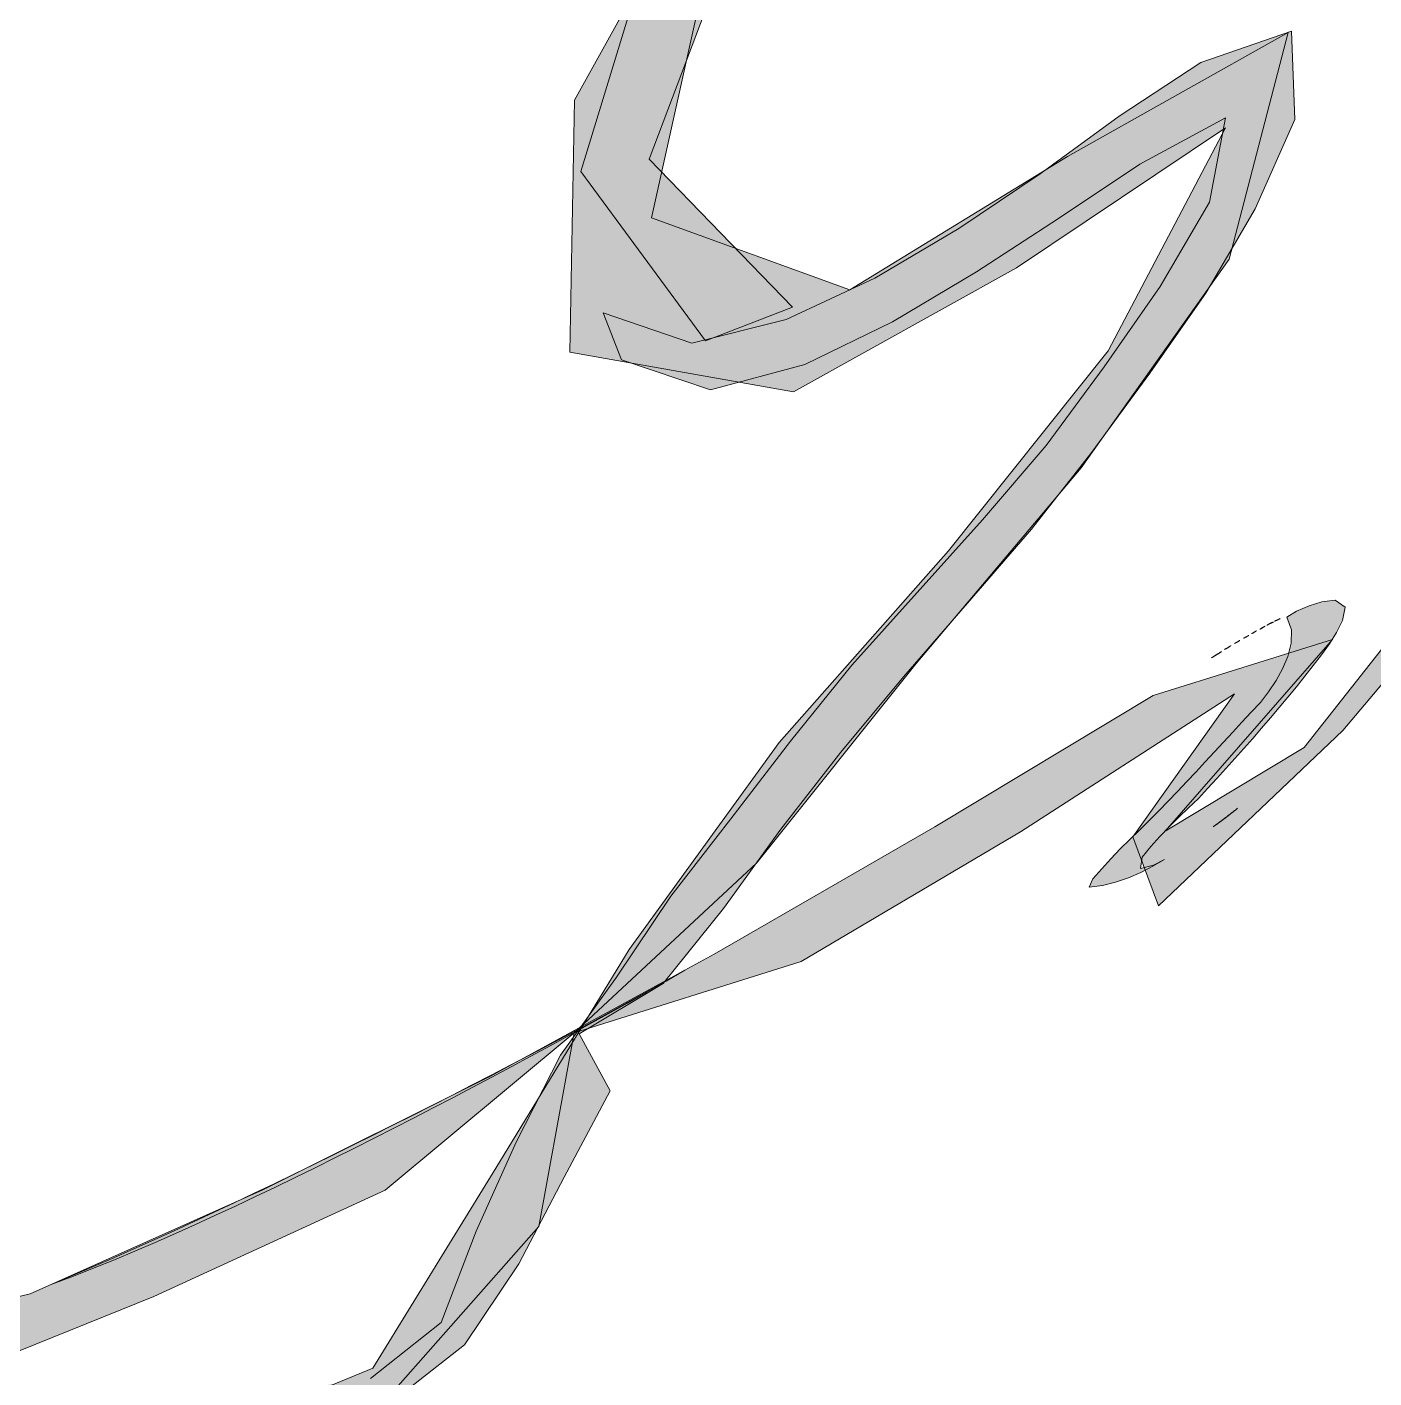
# Model space of a CAD drawing. Extents: x 0 to 1501, y 0 to 1722.
# Drawn here: x 122.09 to 127.33, y 1671.76 to 1677.02 of the extents above; entities that cross this region are included whole.
import ezdxf

# ---------------------------------------------------------------- set-up
doc = ezdxf.new("R2010")
doc.units = 0
doc.layers.get('0').update_dxf_attribs({"lineweight": 0})

msp = doc.modelspace()

# ---------------------------------------------------------------- hatches: boundary and pattern name
at = {"true_color": 0xeff0f0}
h = msp.add_hatch(color=256, dxfattribs=at)
h.dxf.hatch_style = 1
h.paths.add_polyline_path([(124.4815, 1692.515), (124.6947, 1693.4389), (124.5374, 1694.4161), (124.2194, 1695.3553), (123.817, 1696.2617), (123.3114, 1697.1139), (122.4629, 1697.5524), (121.7759, 1696.9668), (121.1712, 1696.2256), (120.2223, 1696.0548), (119.5872, 1696.7982), (119.2729, 1697.7332), (119.4742, 1698.6699), (120.4508, 1698.788), (121.3078, 1699.1768), (121.2704, 1700.1537), (120.9252, 1701.079), (120.3366, 1701.8767), (119.7307, 1702.4022), (119.17, 1703.1651), (118.5281, 1703.9215), (117.9029, 1704.6917), (117.4027, 1705.5388), (118.009, 1706.1727), (118.9824, 1706.0777), (119.5687, 1706.7772), (119.3322, 1707.7185), (118.7322, 1708.501), (117.7966, 1708.767), (116.9173, 1708.3459), (115.9948, 1708.4559), (115.4453, 1709.2747), (114.8573, 1709.7391), (115.3133, 1708.8594), (115.9774, 1708.1354), (116.9333, 1708.0209), (117.7862, 1708.5066), (118.6647, 1708.1541), (119.1964, 1707.3186), (119.1308, 1706.3877), (118.2244, 1706.2331), (117.3158, 1706.0606), (117.2323, 1705.1434), (117.8341, 1704.3547), (118.447, 1703.5746), (119.0829, 1702.8132), (119.7656, 1702.0938), (120.4053, 1701.3375), (120.8612, 1700.4593), (121.0713, 1699.4962), (120.3457, 1699.0243), (119.3695, 1698.8762), (118.9459, 1698.0363), (119.1165, 1697.0655), (119.5999, 1696.2048), (120.4444, 1695.7489), (121.3811, 1696.0374), (121.9367, 1696.8336), (122.6943, 1697.2387), (123.3418, 1696.5109), (123.8025, 1695.6332), (124.1456, 1694.703), (124.3551, 1693.7344), (124.4354, 1692.7461), (124.697, 1691.7905), (125.0485, 1690.8629), (125.4588, 1689.9598), (126.0022, 1689.1608), (126.9634, 1689.2151), (127.489, 1690.047), (128.2497, 1690.5769), (129.0469, 1690.0949), (129.2702, 1689.1308), (129.1665, 1688.1508), (128.6447, 1687.3372), (127.6586, 1687.289), (126.877, 1686.7438), (126.7329, 1685.7711), (126.8223, 1684.7837), (127.1409, 1683.8472), (127.7513, 1683.0823), (128.2477, 1682.2415), (128.2651, 1681.2535), (128.0912, 1680.2776), (127.7525, 1679.3473), (127.132, 1678.5829), (126.2963, 1678.1163), (125.318, 1677.9588), (124.5302, 1677.3935), (124.245, 1676.4595), (124.7307, 1675.8001), (125.0696, 1675.9306), (124.5104, 1676.5073), (124.8556, 1677.421), (125.7608, 1677.7706), (126.7343, 1677.9394), (127.488, 1678.5762), (128.0183, 1679.4105), (128.3582, 1680.3412), (128.5442, 1681.3146), (128.5214, 1682.3023), (128.0869, 1683.1816), (127.4202, 1683.8954), (127.0851, 1684.8272), (126.952, 1685.8081), (127.164, 1686.7567), (128.0761, 1687.0124), (128.9887, 1687.2611), (129.4355, 1688.1334), (129.525, 1689.1185), (129.3566, 1690.0924), (128.7031, 1690.7842), (127.7748, 1690.6218), (127.2543, 1689.7872), (126.466, 1689.3562), (125.7843, 1689.9637), (125.3848, 1690.8718), (125.0119, 1691.7908), (124.4815, 1692.515)])
at = {"true_color": 0x8a8a8a}
h = msp.add_hatch(color=256, dxfattribs=at)
h.dxf.hatch_style = 1
h.paths.add_polyline_path([(124.2185, 1673.1045), (124.0808, 1672.3512), (123.4338, 1671.619), (122.5191, 1671.2473), (121.8638, 1670.5185), (122.7324, 1670.9165), (122.1918, 1670.2293), (121.4001, 1669.6255), (121.6552, 1669.8872), (122.3957, 1670.5534), (121.7975, 1670.2781), (121.7831, 1670.7595), (122.5246, 1671.424), (123.435, 1671.799), (123.9138, 1672.5785), (124.4325, 1673.4291), (125.0173, 1674.2359), (125.6763, 1674.9825), (126.2982, 1675.7607), (126.7564, 1676.6295), (125.9422, 1676.0846), (125.0735, 1675.6008), (124.2013, 1675.7564), (124.2201, 1676.7377), (124.6985, 1677.6003), (125.5353, 1678.1185), (126.5196, 1678.2658), (127.3502, 1678.7877), (127.8664, 1679.6308), (128.1323, 1680.5902), (128.2375, 1681.579), (128.1261, 1682.562), (127.3702, 1683.1348), (126.9205, 1684.0177), (126.7063, 1684.9896), (126.6631, 1685.9841), (126.8887, 1686.9444), (127.6767, 1687.5029), (128.6686, 1687.552), (129.1558, 1688.3566), (129.1778, 1689.3474), (128.7622, 1690.2134), (127.8557, 1690.0761), (127.382, 1689.2008), (126.5169, 1688.7952), (125.6602, 1689.2124), (125.2303, 1690.1111), (124.8394, 1691.0278), (124.5014, 1691.9651), (124.3038, 1692.8998), (124.2054, 1693.8908), (123.9687, 1694.8584), (123.5748, 1695.772), (123.0996, 1696.6479), (122.2944, 1696.9483), (121.8647, 1696.0591), (121.0143, 1695.5624), (120.0433, 1695.5983), (119.3268, 1696.2742), (118.8998, 1697.1719), (118.7554, 1698.1523), (119.1121, 1699.0522), (120.061, 1699.2951), (120.9113, 1699.5592), (120.6703, 1700.5209), (120.1936, 1701.3935), (119.6501, 1702.1934), (118.902, 1702.8263), (118.265, 1703.5927), (117.647, 1704.3746), (117.0438, 1705.1672), (117.0408, 1706.1176), (117.8379, 1706.6073), (118.8155, 1706.4899), (119.075, 1707.3385), (118.5446, 1708.1801), (117.6821, 1708.2259), (116.7746, 1707.8517), (115.8397, 1708.1261), (115.1572, 1708.8408), (114.7665, 1709.7114), (115.4302, 1709.3091), (115.9732, 1708.4791), (116.894, 1708.3361), (117.7757, 1708.7668), (118.7198, 1708.5131), (119.3285, 1707.7322), (119.5732, 1706.788), (118.9911, 1706.0799), (118.0132, 1706.1729), (117.4049, 1705.5367), (117.9098, 1704.6866), (118.5383, 1703.9132), (119.1835, 1703.1536), (119.7287, 1702.3824), (120.3548, 1701.8567), (120.9432, 1701.0532), (121.2795, 1700.1197), (121.2928, 1699.1415), (120.4088, 1698.7861), (119.4424, 1698.6359), (119.2827, 1697.6806), (119.6178, 1696.7478), (120.2842, 1696.0358), (121.233, 1696.2581), (121.7919, 1697.0385), (122.5416, 1697.5516), (123.3612, 1697.0495), (123.858, 1696.1866), (124.2547, 1695.2727), (124.5641, 1694.326), (124.7055, 1693.3415), (124.5786, 1692.4748), (125.0513, 1691.6845), (125.4341, 1690.7644), (125.8379, 1689.8533), (126.5947, 1689.347), (127.3168, 1689.903), (127.8856, 1690.7032), (128.8377, 1690.7305), (129.404, 1689.9517), (129.5322, 1688.9668), (129.4008, 1687.9823), (128.876, 1687.1531), (127.9189, 1687.0105), (127.0783, 1686.6141), (126.9627, 1685.634), (127.1349, 1684.6544), (127.5124, 1683.7349), (128.2056, 1683.0333), (128.556, 1682.1122), (128.5255, 1681.1188), (128.3083, 1680.1472), (127.9339, 1679.225), (127.3517, 1678.4211), (126.5385, 1677.869), (125.5516, 1677.7366), (124.7324, 1677.2386), (124.5193, 1676.2794), (125.292, 1675.9987), (126.1399, 1676.5173), (126.9997, 1677.0003), (126.7698, 1676.1175), (126.1932, 1675.3049), (125.5506, 1674.5436), (124.9287, 1673.7651), (124.2187, 1673.1045)])
at = {"true_color": 0xffffff}
h = msp.add_hatch(color=256, dxfattribs=at)
h.dxf.hatch_style = 1
h.paths.add_polyline_path([(124.2385, 1673.1015), (124.5653, 1673.2972), (124.7998, 1673.5897), (125.0231, 1673.8983), (125.2575, 1674.1985), (125.5009, 1674.4915), (125.7514, 1674.7785), (126.0004, 1675.0666), (126.2353, 1675.3665), (126.4607, 1675.6735), (126.6788, 1675.9858), (126.8708, 1676.3143), (127.0255, 1676.6621), (127.0135, 1677.0056), (126.6593, 1676.8843), (126.341, 1676.6753), (126.0333, 1676.4508), (125.7176, 1676.2378), (125.3898, 1676.044), (125.0449, 1675.8828), (124.6766, 1675.7909), (124.3311, 1675.909), (124.4029, 1675.7255), (124.7501, 1675.609), (125.1166, 1675.7075), (125.459, 1675.8739), (125.7863, 1676.0687), (126.1052, 1676.2769), (126.4222, 1676.4882), (126.7563, 1676.6678), (126.6936, 1676.3397), (126.5013, 1676.0112), (126.2834, 1675.6988), (126.0573, 1675.3923), (125.8092, 1675.1034), (125.5552, 1674.8196), (125.3008, 1674.5365), (125.0615, 1674.2402), (124.8289, 1673.9385), (124.5958, 1673.6376), (124.3833, 1673.3215), (124.1654, 1673.0185), (123.9922, 1672.6793), (123.8369, 1672.332), (123.7009, 1671.9764), (123.4252, 1671.7591), (123.05, 1671.7029), (122.7074, 1671.5406), (122.3933, 1671.3258), (122.1052, 1671.0767), (121.8299, 1670.8135), (121.5818, 1670.5255), (121.9035, 1670.4785), (122.0695, 1670.5251), (121.9216, 1670.6615), (122.1751, 1670.9453), (122.4564, 1671.2017), (122.7757, 1671.4081), (123.1394, 1671.5161), (123.4919, 1671.6553), (123.7916, 1671.8898), (124.0032, 1672.2047), (124.1792, 1672.5425), (124.3584, 1672.8786), (124.2385, 1673.1015)])
h = msp.add_hatch(color=256, dxfattribs=at)
h.dxf.hatch_style = 1
h.paths.add_polyline_path([(124.2185, 1673.1045), (125.1031, 1673.3831), (125.9574, 1673.8873), (126.7907, 1674.4255), (126.3947, 1673.8682), (126.4948, 1673.599), (127.2128, 1674.2826), (127.8518, 1675.0394), (128.4795, 1675.7998), (129.1412, 1676.5348), (128.9962, 1676.4586), (128.3231, 1675.7296), (127.6691, 1674.9842), (127.0627, 1674.2159), (126.5213, 1673.89), (127.1729, 1674.6363), (126.4734, 1674.4188), (125.6234, 1673.9074), (124.7639, 1673.4116), (123.8934, 1672.9357), (123.0055, 1672.493), (122.0998, 1672.0882), (121.195, 1671.8706), (121.4652, 1672.6326), (120.489, 1672.51), (119.5589, 1672.1669), (118.6812, 1671.7059), (118.3606, 1670.9867), (117.997, 1670.5677), (117.0387, 1670.3117), (116.0678, 1670.1071), (115.0972, 1669.9013), (114.1282, 1669.6881), (113.18, 1669.3967), (112.2477, 1669.0574), (111.2909, 1668.7957), (110.3207, 1668.588), (109.3425, 1668.4237), (108.3717, 1668.2257), (108.8471, 1667.7892), (108.9744, 1667.5866), (107.9982, 1667.4119), (107.0133, 1667.3916), (106.3973, 1667.9117), (105.4056, 1667.927), (104.4134, 1667.934), (103.4216, 1667.9591), (102.4307, 1668.0094), (101.4421, 1668.0945), (100.4561, 1668.2043), (99.4982, 1668.4067), (98.6387, 1668.8998), (97.7182, 1669.2697), (97.1572, 1669.3012), (97.4577, 1669.2346), (98.3988, 1668.9224), (99.2624, 1668.4382), (100.1973, 1668.1171), (101.1808, 1667.9866), (102.1666, 1667.8746), (103.0666, 1667.8082), (104.0573, 1667.7546), (105.0493, 1667.735), (106.0413, 1667.7517), (106.6787, 1667.3209), (107.6623, 1667.2298), (108.649, 1667.3274), (109.6038, 1667.5865), (109.1699, 1667.9364), (109.0997, 1668.1672), (110.081, 1668.3125), (111.0535, 1668.5088), (112.0144, 1668.7558), (112.9635, 1669.0445), (113.9058, 1669.3553), (114.6731, 1669.5616), (115.6407, 1669.7748), (116.6141, 1669.9668), (117.5805, 1670.1907), (118.509, 1670.5336), (118.9316, 1671.166), (119.1263, 1671.6947), (120.0448, 1672.0691), (120.9986, 1672.3382), (120.7719, 1671.676), (121.661, 1671.7064), (122.5811, 1672.0775), (123.4825, 1672.4919), (124.2185, 1673.1045)])
at = {"true_color": 0x231f20}
h = msp.add_hatch(color=256, dxfattribs=at)
h.dxf.hatch_style = 1
h.paths.add_polyline_path([(126.8915, 1674.392), (126.8554, 1674.3537), (126.8193, 1674.3153), (126.7838, 1674.2765), (126.7483, 1674.2375), (126.7127, 1674.1987), (126.6769, 1674.1601), (126.641, 1674.1216), (126.6049, 1674.0833), (126.5687, 1674.0451), (126.5322, 1674.0071), (126.4955, 1673.9693), (126.4585, 1673.9318), (126.4213, 1673.8946), (126.3837, 1673.8578), (126.3456, 1673.8214), (126.3097, 1673.7829), (126.2746, 1673.7437), (126.2395, 1673.7044), (126.2247, 1673.6727), (126.2769, 1673.6786), (126.3279, 1673.6916), (126.3776, 1673.709), (126.426, 1673.7297), (126.473, 1673.7534), (126.5187, 1673.7794), (126.4752, 1673.758), (126.4247, 1673.7454), (126.4318, 1673.7896), (126.4644, 1673.831), (126.4998, 1673.87), (126.5365, 1673.9077), (126.574, 1673.9446), (126.6121, 1673.9809), (126.6502, 1674.0173), (126.6859, 1674.056), (126.7215, 1674.0948), (126.7569, 1674.1338), (126.7921, 1674.173), (126.8271, 1674.2123), (126.8619, 1674.2518), (126.8965, 1674.2915), (126.9308, 1674.3315), (126.9649, 1674.3716), (126.9987, 1674.412), (127.0321, 1674.4526), (127.0652, 1674.4936), (127.0978, 1674.535), (127.1298, 1674.5768), (127.1604, 1674.6196), (127.1885, 1674.6642), (127.2119, 1674.7113), (127.2216, 1674.7625), (127.1834, 1674.7902), (127.1315, 1674.7834), (127.0813, 1674.7674), (127.0325, 1674.7477), (126.9945, 1674.7234), (127.0124, 1674.6744), (127.0117, 1674.6219), (126.9989, 1674.5709), (126.9784, 1674.5225), (126.9526, 1674.4766), (126.9232, 1674.4329), (126.8915, 1674.392)])
h = msp.add_hatch(color=256, dxfattribs=at)
h.dxf.hatch_style = 1
h.paths.add_polyline_path([(126.91, 1674.6885), (126.9094, 1674.6881), (126.9087, 1674.6878), (126.9081, 1674.6874), (126.9075, 1674.6871), (126.9068, 1674.6867), (126.9062, 1674.6863), (126.9056, 1674.686), (126.9049, 1674.6856), (126.9043, 1674.6852), (126.9037, 1674.6848), (126.9031, 1674.6844), (126.9025, 1674.684), (126.9018, 1674.6837), (126.9012, 1674.6833), (126.9006, 1674.6829), (126.9, 1674.6825), (126.8994, 1674.6821), (126.8988, 1674.6817), (126.8981, 1674.6813), (126.8975, 1674.6809), (126.8969, 1674.6806), (126.8963, 1674.6802), (126.8957, 1674.6798), (126.8951, 1674.6794), (126.8944, 1674.679), (126.8938, 1674.6787), (126.8932, 1674.6783), (126.8925, 1674.6779), (126.8919, 1674.6776), (126.8913, 1674.6772), (126.8906, 1674.6769), (126.89, 1674.6765), (126.8906, 1674.6769), (126.8912, 1674.6774), (126.8918, 1674.6778), (126.8923, 1674.6783), (126.8929, 1674.6787), (126.8935, 1674.6791), (126.8941, 1674.6795), (126.8948, 1674.6799), (126.8954, 1674.6803), (126.896, 1674.6807), (126.8966, 1674.6811), (126.8972, 1674.6815), (126.8978, 1674.6819), (126.8985, 1674.6822), (126.8991, 1674.6826), (126.8997, 1674.6829), (126.9004, 1674.6833), (126.901, 1674.6837), (126.9016, 1674.684), (126.9023, 1674.6844), (126.9029, 1674.6847), (126.9036, 1674.6851), (126.9042, 1674.6854), (126.9049, 1674.6857), (126.9055, 1674.6861), (126.9061, 1674.6864), (126.9068, 1674.6868), (126.9074, 1674.6871), (126.9081, 1674.6875), (126.9087, 1674.6878), (126.9094, 1674.6882), (126.91, 1674.6885)])
h = msp.add_hatch(color=256, dxfattribs=at)
h.dxf.hatch_style = 1
h.paths.add_polyline_path([(126.9165, 1674.692), (126.9173, 1674.6925), (126.9181, 1674.6929), (126.9189, 1674.6934), (126.9197, 1674.6939), (126.9205, 1674.6943), (126.9213, 1674.6948), (126.922, 1674.6953), (126.9228, 1674.6957), (126.9236, 1674.6962), (126.9244, 1674.6967), (126.9252, 1674.6971), (126.926, 1674.6976), (126.9268, 1674.6981), (126.9276, 1674.6985), (126.9284, 1674.6989), (126.9292, 1674.6993), (126.9301, 1674.6997), (126.9309, 1674.7002), (126.9317, 1674.7006), (126.9325, 1674.701), (126.9334, 1674.7014), (126.9342, 1674.7017), (126.9351, 1674.7021), (126.9359, 1674.7024), (126.9368, 1674.7027), (126.9376, 1674.7031), (126.9385, 1674.7033), (126.9394, 1674.7036), (126.9403, 1674.7038), (126.9412, 1674.7041), (126.9421, 1674.7043), (126.943, 1674.7045), (126.9422, 1674.7042), (126.9413, 1674.7039), (126.9404, 1674.7036), (126.9396, 1674.7033), (126.9387, 1674.703), (126.9378, 1674.7027), (126.937, 1674.7024), (126.9361, 1674.702), (126.9353, 1674.7017), (126.9344, 1674.7013), (126.9336, 1674.7009), (126.9328, 1674.7006), (126.9319, 1674.7001), (126.9311, 1674.6997), (126.9303, 1674.6993), (126.9295, 1674.6989), (126.9286, 1674.6985), (126.9278, 1674.6981), (126.927, 1674.6977), (126.9262, 1674.6972), (126.9254, 1674.6968), (126.9246, 1674.6964), (126.9238, 1674.6959), (126.923, 1674.6955), (126.9222, 1674.695), (126.9214, 1674.6946), (126.9205, 1674.6942), (126.9197, 1674.6937), (126.9189, 1674.6933), (126.9181, 1674.6929), (126.9173, 1674.6924), (126.9165, 1674.692)])
h = msp.add_hatch(color=256, dxfattribs=at)
h.dxf.hatch_style = 1
h.paths.add_polyline_path([(126.969, 1674.7185), (126.9683, 1674.7182), (126.9676, 1674.7178), (126.967, 1674.7175), (126.9663, 1674.7171), (126.9656, 1674.7168), (126.9649, 1674.7164), (126.9642, 1674.7161), (126.9636, 1674.7157), (126.9629, 1674.7154), (126.9622, 1674.715), (126.9615, 1674.7147), (126.9609, 1674.7144), (126.9602, 1674.714), (126.9595, 1674.7137), (126.9588, 1674.7134), (126.9581, 1674.7131), (126.9574, 1674.7127), (126.9567, 1674.7124), (126.956, 1674.7121), (126.9553, 1674.7118), (126.9546, 1674.7114), (126.9539, 1674.7111), (126.9533, 1674.7108), (126.9526, 1674.7105), (126.9519, 1674.7102), (126.9512, 1674.7099), (126.9505, 1674.7095), (126.9498, 1674.7092), (126.9491, 1674.7089), (126.9484, 1674.7086), (126.9477, 1674.7083), (126.947, 1674.708), (126.9477, 1674.7083), (126.9484, 1674.7086), (126.9491, 1674.709), (126.9498, 1674.7093), (126.9505, 1674.7096), (126.9511, 1674.7099), (126.9518, 1674.7102), (126.9525, 1674.7106), (126.9532, 1674.7109), (126.9539, 1674.7112), (126.9546, 1674.7115), (126.9553, 1674.7118), (126.956, 1674.7122), (126.9567, 1674.7125), (126.9574, 1674.7128), (126.9581, 1674.7131), (126.9588, 1674.7134), (126.9594, 1674.7138), (126.9601, 1674.7141), (126.9608, 1674.7144), (126.9615, 1674.7147), (126.9622, 1674.7151), (126.9629, 1674.7154), (126.9636, 1674.7158), (126.9642, 1674.7161), (126.9649, 1674.7164), (126.9656, 1674.7168), (126.9663, 1674.7171), (126.967, 1674.7175), (126.9676, 1674.7178), (126.9683, 1674.7182), (126.969, 1674.7185)])
h = msp.add_hatch(color=256, dxfattribs=at)
h.dxf.hatch_style = 1
h.paths.add_polyline_path([(126.812, 1674.6335), (126.8114, 1674.6331), (126.8107, 1674.6327), (126.8101, 1674.6323), (126.8094, 1674.6319), (126.8088, 1674.6315), (126.8082, 1674.6311), (126.8075, 1674.6307), (126.8069, 1674.6303), (126.8062, 1674.6299), (126.8056, 1674.6295), (126.8049, 1674.6291), (126.8043, 1674.6287), (126.8037, 1674.6283), (126.803, 1674.6279), (126.8024, 1674.6275), (126.8017, 1674.6271), (126.8011, 1674.6267), (126.8004, 1674.6264), (126.7997, 1674.626), (126.7991, 1674.6256), (126.7984, 1674.6252), (126.7978, 1674.6249), (126.7971, 1674.6245), (126.7964, 1674.6241), (126.7958, 1674.6238), (126.7951, 1674.6234), (126.7944, 1674.6231), (126.7937, 1674.6228), (126.793, 1674.6225), (126.7924, 1674.6221), (126.7917, 1674.6218), (126.791, 1674.6215), (126.7917, 1674.6218), (126.7924, 1674.6222), (126.7931, 1674.6225), (126.7938, 1674.6228), (126.7944, 1674.6231), (126.7951, 1674.6234), (126.7958, 1674.6238), (126.7965, 1674.6241), (126.7972, 1674.6244), (126.7979, 1674.6247), (126.7986, 1674.6251), (126.7992, 1674.6254), (126.7999, 1674.6258), (126.8005, 1674.6262), (126.8012, 1674.6265), (126.8019, 1674.6269), (126.8025, 1674.6273), (126.8032, 1674.6276), (126.8039, 1674.628), (126.8045, 1674.6284), (126.8051, 1674.6288), (126.8058, 1674.6292), (126.8064, 1674.6296), (126.807, 1674.63), (126.8077, 1674.6304), (126.8083, 1674.6309), (126.8089, 1674.6313), (126.8096, 1674.6317), (126.8102, 1674.6322), (126.8108, 1674.6326), (126.8114, 1674.633), (126.812, 1674.6335)])
h = msp.add_hatch(color=256, dxfattribs=at)
h.dxf.hatch_style = 1
h.paths.add_polyline_path([(126.8465, 1674.6525), (126.8459, 1674.6521), (126.8452, 1674.6518), (126.8446, 1674.6514), (126.8439, 1674.6511), (126.8433, 1674.6507), (126.8426, 1674.6503), (126.842, 1674.6499), (126.8414, 1674.6495), (126.8407, 1674.6492), (126.8401, 1674.6488), (126.8394, 1674.6484), (126.8388, 1674.648), (126.8382, 1674.6476), (126.8375, 1674.6473), (126.8369, 1674.6469), (126.8363, 1674.6465), (126.8356, 1674.6461), (126.835, 1674.6458), (126.8343, 1674.6454), (126.8337, 1674.6451), (126.833, 1674.6447), (126.8323, 1674.6444), (126.8317, 1674.6441), (126.831, 1674.6437), (126.8304, 1674.6434), (126.8297, 1674.6431), (126.829, 1674.6428), (126.8283, 1674.6425), (126.8276, 1674.6423), (126.8269, 1674.642), (126.8262, 1674.6418), (126.8255, 1674.6415), (126.8262, 1674.6418), (126.8268, 1674.6421), (126.8275, 1674.6424), (126.8282, 1674.6427), (126.8289, 1674.643), (126.8296, 1674.6433), (126.8302, 1674.6436), (126.8309, 1674.6439), (126.8315, 1674.6443), (126.8322, 1674.6446), (126.8329, 1674.645), (126.8335, 1674.6453), (126.8342, 1674.6457), (126.8348, 1674.646), (126.8355, 1674.6464), (126.8361, 1674.6467), (126.8368, 1674.6471), (126.8374, 1674.6475), (126.8381, 1674.6478), (126.8387, 1674.6482), (126.8394, 1674.6485), (126.84, 1674.6489), (126.8407, 1674.6493), (126.8413, 1674.6496), (126.842, 1674.65), (126.8426, 1674.6503), (126.8433, 1674.6507), (126.8439, 1674.6511), (126.8446, 1674.6514), (126.8452, 1674.6518), (126.8458, 1674.6521), (126.8465, 1674.6525)])
h = msp.add_hatch(color=256, dxfattribs=at)
h.dxf.hatch_style = 1
h.paths.add_polyline_path([(126.8765, 1674.6705), (126.8759, 1674.6702), (126.8753, 1674.6699), (126.8747, 1674.6696), (126.8741, 1674.6692), (126.8735, 1674.6689), (126.8729, 1674.6686), (126.8723, 1674.6682), (126.8718, 1674.6678), (126.8712, 1674.6675), (126.8706, 1674.6671), (126.87, 1674.6667), (126.8695, 1674.6663), (126.8689, 1674.666), (126.8683, 1674.6656), (126.8678, 1674.6652), (126.8672, 1674.6649), (126.8666, 1674.6645), (126.8661, 1674.6641), (126.8655, 1674.6638), (126.8649, 1674.6634), (126.8643, 1674.6631), (126.8637, 1674.6628), (126.8631, 1674.6624), (126.8625, 1674.6621), (126.8619, 1674.6618), (126.8613, 1674.6615), (126.8607, 1674.6612), (126.86, 1674.661), (126.8594, 1674.6607), (126.8588, 1674.6605), (126.8581, 1674.6602), (126.8575, 1674.66), (126.8582, 1674.6602), (126.8588, 1674.6605), (126.8594, 1674.6607), (126.8601, 1674.6609), (126.8607, 1674.6611), (126.8613, 1674.6614), (126.862, 1674.6617), (126.8626, 1674.662), (126.8632, 1674.6623), (126.8638, 1674.6626), (126.8644, 1674.6629), (126.865, 1674.6633), (126.8656, 1674.6636), (126.8662, 1674.6639), (126.8667, 1674.6643), (126.8673, 1674.6647), (126.8679, 1674.665), (126.8684, 1674.6654), (126.869, 1674.6658), (126.8696, 1674.6662), (126.8701, 1674.6666), (126.8707, 1674.6669), (126.8713, 1674.6673), (126.8718, 1674.6677), (126.8724, 1674.6681), (126.873, 1674.6684), (126.8735, 1674.6688), (126.8741, 1674.6692), (126.8747, 1674.6695), (126.8753, 1674.6698), (126.8759, 1674.6702), (126.8765, 1674.6705)])
h = msp.add_hatch(color=256, dxfattribs=at)
h.dxf.hatch_style = 1
h.paths.add_polyline_path([(126.7015, 1674.5655), (126.7027, 1674.5663), (126.7039, 1674.567), (126.7051, 1674.5678), (126.7063, 1674.5686), (126.7075, 1674.5693), (126.7087, 1674.5701), (126.7099, 1674.5708), (126.7111, 1674.5715), (126.7123, 1674.5723), (126.7135, 1674.573), (126.7148, 1674.5737), (126.716, 1674.5744), (126.7172, 1674.5751), (126.7184, 1674.5758), (126.7197, 1674.5766), (126.7209, 1674.5773), (126.7221, 1674.578), (126.7233, 1674.5787), (126.7246, 1674.5794), (126.7258, 1674.5801), (126.727, 1674.5809), (126.7282, 1674.5816), (126.7294, 1674.5824), (126.7306, 1674.5831), (126.7318, 1674.5839), (126.733, 1674.5847), (126.7342, 1674.5854), (126.7354, 1674.5862), (126.7366, 1674.587), (126.7377, 1674.5878), (126.7388, 1674.5887), (126.74, 1674.5895), (126.7388, 1674.5887), (126.7376, 1674.588), (126.7364, 1674.5872), (126.7353, 1674.5864), (126.7341, 1674.5856), (126.7329, 1674.5849), (126.7317, 1674.5841), (126.7305, 1674.5834), (126.7293, 1674.5826), (126.728, 1674.5819), (126.7268, 1674.5812), (126.7256, 1674.5804), (126.7244, 1674.5797), (126.7232, 1674.579), (126.722, 1674.5782), (126.7208, 1674.5775), (126.7195, 1674.5768), (126.7183, 1674.576), (126.7171, 1674.5753), (126.7159, 1674.5746), (126.7147, 1674.5738), (126.7135, 1674.5731), (126.7122, 1674.5724), (126.711, 1674.5716), (126.7099, 1674.5709), (126.7087, 1674.5701), (126.7075, 1674.5693), (126.7063, 1674.5686), (126.7051, 1674.5678), (126.7039, 1674.567), (126.7027, 1674.5663), (126.7015, 1674.5655)])
h = msp.add_hatch(color=256, dxfattribs=at)
h.dxf.hatch_style = 1
h.paths.add_polyline_path([(126.777, 1674.613), (126.7762, 1674.6125), (126.7755, 1674.6119), (126.7747, 1674.6114), (126.774, 1674.6108), (126.7732, 1674.6103), (126.7725, 1674.6097), (126.7717, 1674.6092), (126.771, 1674.6087), (126.7702, 1674.6081), (126.7695, 1674.6076), (126.7687, 1674.6071), (126.7679, 1674.6066), (126.7671, 1674.6061), (126.7663, 1674.6056), (126.7656, 1674.6051), (126.7648, 1674.6046), (126.764, 1674.6042), (126.7632, 1674.6037), (126.7623, 1674.6033), (126.7615, 1674.6028), (126.7607, 1674.6024), (126.7599, 1674.602), (126.7591, 1674.6015), (126.7583, 1674.6011), (126.7574, 1674.6007), (126.7566, 1674.6003), (126.7557, 1674.5999), (126.7549, 1674.5995), (126.7541, 1674.5992), (126.7532, 1674.5988), (126.7524, 1674.5984), (126.7515, 1674.598), (126.7523, 1674.5984), (126.7531, 1674.5988), (126.754, 1674.5992), (126.7548, 1674.5997), (126.7556, 1674.6001), (126.7564, 1674.6005), (126.7573, 1674.6009), (126.7581, 1674.6013), (126.7589, 1674.6017), (126.7597, 1674.6022), (126.7605, 1674.6026), (126.7613, 1674.6031), (126.7621, 1674.6036), (126.763, 1674.604), (126.7638, 1674.6045), (126.7646, 1674.6049), (126.7654, 1674.6054), (126.7662, 1674.6059), (126.7669, 1674.6064), (126.7677, 1674.6069), (126.7685, 1674.6074), (126.7693, 1674.6079), (126.7701, 1674.6084), (126.7709, 1674.6089), (126.7716, 1674.6094), (126.7724, 1674.6099), (126.7732, 1674.6104), (126.7739, 1674.6109), (126.7747, 1674.6114), (126.7755, 1674.6119), (126.7762, 1674.6125), (126.777, 1674.613)])
h = msp.add_hatch(color=256, dxfattribs=at)
h.dxf.hatch_style = 1
h.paths.add_polyline_path([(126.803, 1673.9795), (126.8001, 1673.9772), (126.7972, 1673.9749), (126.7942, 1673.9726), (126.7913, 1673.9703), (126.7883, 1673.968), (126.7854, 1673.9658), (126.7824, 1673.9635), (126.7795, 1673.9612), (126.7765, 1673.9589), (126.7736, 1673.9566), (126.7706, 1673.9544), (126.7677, 1673.9521), (126.7647, 1673.9498), (126.7618, 1673.9475), (126.7588, 1673.9453), (126.7558, 1673.943), (126.7529, 1673.9408), (126.7499, 1673.9386), (126.7469, 1673.9363), (126.7439, 1673.9341), (126.7409, 1673.9319), (126.738, 1673.9296), (126.735, 1673.9274), (126.732, 1673.9252), (126.729, 1673.9229), (126.726, 1673.9207), (126.723, 1673.9185), (126.72, 1673.9163), (126.717, 1673.9141), (126.714, 1673.9119), (126.711, 1673.9097), (126.708, 1673.9075), (126.7111, 1673.9097), (126.7141, 1673.9118), (126.7171, 1673.914), (126.7202, 1673.9161), (126.7232, 1673.9182), (126.7263, 1673.9204), (126.7293, 1673.9226), (126.7323, 1673.9248), (126.7353, 1673.927), (126.7383, 1673.9292), (126.7413, 1673.9314), (126.7443, 1673.9336), (126.7473, 1673.9358), (126.7503, 1673.9381), (126.7533, 1673.9403), (126.7562, 1673.9426), (126.7592, 1673.9448), (126.7622, 1673.947), (126.7651, 1673.9493), (126.7681, 1673.9516), (126.771, 1673.9539), (126.774, 1673.9562), (126.7769, 1673.9585), (126.7798, 1673.9608), (126.7828, 1673.9631), (126.7857, 1673.9654), (126.7886, 1673.9677), (126.7915, 1673.9701), (126.7943, 1673.9724), (126.7972, 1673.9748), (126.8001, 1673.9771), (126.803, 1673.9795)])
h = msp.add_hatch(color=256, dxfattribs=at)
h.dxf.hatch_style = 1
h.paths.add_polyline_path([(122.188, 1672.128), (122.2686, 1672.1579), (122.3487, 1672.1891), (122.4283, 1672.2214), (122.5077, 1672.2545), (122.5866, 1672.2885), (122.6653, 1672.3232), (122.7437, 1672.3584), (122.8218, 1672.3942), (122.8997, 1672.4305), (122.9775, 1672.4672), (123.055, 1672.5043), (123.1324, 1672.5417), (123.2096, 1672.5796), (123.2866, 1672.6177), (123.3635, 1672.6561), (123.4402, 1672.6948), (123.5168, 1672.7338), (123.5933, 1672.7731), (123.6696, 1672.8126), (123.7458, 1672.8524), (123.8219, 1672.8924), (123.8979, 1672.9326), (123.9737, 1672.9731), (124.0494, 1673.0138), (124.125, 1673.0547), (124.2005, 1673.0959), (124.2758, 1673.1373), (124.351, 1673.179), (124.426, 1673.2209), (124.5009, 1673.2631), (124.5755, 1673.3057), (124.65, 1673.3487), (124.5764, 1673.3066), (124.5015, 1673.2645), (124.4263, 1673.2228), (124.3509, 1673.1816), (124.2753, 1673.1406), (124.1996, 1673.1), (124.1237, 1673.0597), (124.0476, 1673.0196), (123.9715, 1672.9797), (123.8952, 1672.94), (123.8188, 1672.9006), (123.7424, 1672.8614), (123.6658, 1672.8224), (123.5891, 1672.7835), (123.5123, 1672.7449), (123.4354, 1672.7065), (123.3585, 1672.6682), (123.2814, 1672.6301), (123.2042, 1672.5923), (123.1269, 1672.5547), (123.0495, 1672.5174), (122.972, 1672.4802), (122.8943, 1672.4433), (122.8166, 1672.4067), (122.7386, 1672.3704), (122.6606, 1672.3344), (122.5824, 1672.2988), (122.504, 1672.2636), (122.4254, 1672.2288), (122.3465, 1672.1945), (122.2674, 1672.1609), (122.188, 1672.128)])

# ---------------------------------------------------------------- linework, layer by layer
at = {"true_color": 0x8a8a8a}
for points in [[(122.5246, 1671.424), (123.435, 1671.799), (123.9138, 1672.5785), (124.4325, 1673.4291), (125.0173, 1674.2359), (125.6763, 1674.9825), (126.2982, 1675.7607), (126.7564, 1676.6295), (125.9422, 1676.0846), (125.0735, 1675.6008), (124.2013, 1675.7564), (124.2201, 1676.7377), (124.6985, 1677.6003)], [(124.7324, 1677.2386), (124.5193, 1676.2794), (125.292, 1675.9987), (126.1399, 1676.5173), (126.9997, 1677.0003), (126.7698, 1676.1175), (126.1932, 1675.3049), (125.5506, 1674.5436), (124.9287, 1673.7651), (124.2187, 1673.1045), (124.2185, 1673.1045)], [(124.2185, 1673.1045), (124.0808, 1672.3512), (123.4338, 1671.619)]]:
    msp.add_lwpolyline(points, dxfattribs=at)
at = {"true_color": 0xeff0f0}
msp.add_lwpolyline([(124.5302, 1677.3935), (124.245, 1676.4595), (124.7307, 1675.8001), (125.0696, 1675.9306), (124.5104, 1676.5073), (124.8556, 1677.421)], dxfattribs=at)
at = {"true_color": 0xffffff}
for points in [[(124.2385, 1673.1015), (124.5653, 1673.2972), (124.7998, 1673.5897), (125.0231, 1673.8983), (125.2575, 1674.1985), (125.5009, 1674.4915), (125.7514, 1674.7785), (126.0004, 1675.0666), (126.2353, 1675.3665), (126.4607, 1675.6735), (126.6788, 1675.9858), (126.8708, 1676.3143), (127.0255, 1676.6621), (127.0135, 1677.0056), (126.6593, 1676.8843), (126.341, 1676.6753), (126.0333, 1676.4508), (125.7176, 1676.2378), (125.3898, 1676.044), (125.0449, 1675.8828), (124.6766, 1675.7909), (124.3311, 1675.909), (124.4029, 1675.7255), (124.7501, 1675.609), (125.1166, 1675.7075), (125.459, 1675.8739), (125.7863, 1676.0687), (126.1052, 1676.2769), (126.4222, 1676.4882), (126.7563, 1676.6678), (126.6936, 1676.3397), (126.5013, 1676.0112), (126.2834, 1675.6988), (126.0573, 1675.3923), (125.8092, 1675.1034), (125.5552, 1674.8196), (125.3008, 1674.5365), (125.0615, 1674.2402), (124.8289, 1673.9385), (124.5958, 1673.6376), (124.3833, 1673.3215), (124.1654, 1673.0185), (123.9922, 1672.6793), (123.8369, 1672.332), (123.7009, 1671.9764), (123.4252, 1671.7591)], [(124.2185, 1673.1045), (125.1031, 1673.3831), (125.9574, 1673.8873), (126.7907, 1674.4255), (126.3947, 1673.8682), (126.4948, 1673.599), (127.2128, 1674.2826), (127.8518, 1675.0394)], [(127.6691, 1674.9842), (127.0627, 1674.2159), (126.5213, 1673.89), (127.1729, 1674.6363), (126.4734, 1674.4188), (125.6234, 1673.9074), (124.7639, 1673.4116), (123.8934, 1672.9357), (123.0055, 1672.493), (122.0998, 1672.0882), (121.195, 1671.8706), (121.4652, 1672.6326), (120.489, 1672.51), (119.5589, 1672.1669), (118.6812, 1671.7059), (118.3606, 1670.9867), (117.997, 1670.5677), (117.0387, 1670.3117)], [(116.6141, 1669.9668), (117.5805, 1670.1907), (118.509, 1670.5336), (118.9316, 1671.166), (119.1263, 1671.6947), (120.0448, 1672.0691), (120.9986, 1672.3382), (120.7719, 1671.676), (121.661, 1671.7064), (122.5811, 1672.0775), (123.4825, 1672.4919), (124.2185, 1673.1045), (124.2185, 1673.1045)], [(123.4919, 1671.6553), (123.7916, 1671.8898), (124.0032, 1672.2047), (124.1792, 1672.5425), (124.3584, 1672.8786), (124.2385, 1673.1015), (124.2385, 1673.1015)]]:
    msp.add_lwpolyline(points, dxfattribs=at)
at = {"true_color": 0x231f20}
for points in [[(126.8915, 1674.392), (126.8554, 1674.3537), (126.8193, 1674.3153), (126.7838, 1674.2765), (126.7483, 1674.2375), (126.7127, 1674.1987), (126.6769, 1674.1601), (126.641, 1674.1216), (126.6049, 1674.0833), (126.5687, 1674.0451), (126.5322, 1674.0071), (126.4955, 1673.9693), (126.4585, 1673.9318), (126.4213, 1673.8946), (126.3837, 1673.8578), (126.3456, 1673.8214), (126.3097, 1673.7829), (126.2746, 1673.7437), (126.2395, 1673.7044), (126.2247, 1673.6727), (126.2769, 1673.6786), (126.3279, 1673.6916), (126.3776, 1673.709), (126.426, 1673.7297), (126.473, 1673.7534), (126.5187, 1673.7794), (126.4752, 1673.758), (126.4247, 1673.7454), (126.4318, 1673.7896), (126.4644, 1673.831), (126.4998, 1673.87), (126.5365, 1673.9077), (126.574, 1673.9446), (126.6121, 1673.9809), (126.6502, 1674.0173), (126.6859, 1674.056), (126.7215, 1674.0948), (126.7569, 1674.1338), (126.7921, 1674.173), (126.8271, 1674.2123), (126.8619, 1674.2518), (126.8965, 1674.2915), (126.9308, 1674.3315), (126.9649, 1674.3716), (126.9987, 1674.412), (127.0321, 1674.4526), (127.0652, 1674.4936), (127.0978, 1674.535), (127.1298, 1674.5768), (127.1604, 1674.6196), (127.1885, 1674.6642), (127.2119, 1674.7113), (127.2216, 1674.7625), (127.1834, 1674.7902), (127.1315, 1674.7834), (127.0813, 1674.7674), (127.0325, 1674.7477), (126.9945, 1674.7234), (127.0124, 1674.6744), (127.0117, 1674.6219), (126.9989, 1674.5709), (126.9784, 1674.5225), (126.9526, 1674.4766), (126.9232, 1674.4329), (126.8915, 1674.392), (126.8915, 1674.392)], [(126.91, 1674.6885), (126.9094, 1674.6881), (126.9087, 1674.6878), (126.9081, 1674.6874), (126.9075, 1674.6871), (126.9068, 1674.6867), (126.9062, 1674.6863), (126.9056, 1674.686), (126.9049, 1674.6856), (126.9043, 1674.6852), (126.9037, 1674.6848), (126.9031, 1674.6844), (126.9025, 1674.684), (126.9018, 1674.6837), (126.9012, 1674.6833), (126.9006, 1674.6829), (126.9, 1674.6825), (126.8994, 1674.6821), (126.8988, 1674.6817), (126.8981, 1674.6813), (126.8975, 1674.6809), (126.8969, 1674.6806), (126.8963, 1674.6802), (126.8957, 1674.6798), (126.8951, 1674.6794), (126.8944, 1674.679), (126.8938, 1674.6787), (126.8932, 1674.6783), (126.8925, 1674.6779), (126.8919, 1674.6776), (126.8913, 1674.6772), (126.8906, 1674.6769), (126.89, 1674.6765), (126.8906, 1674.6769), (126.8912, 1674.6774), (126.8918, 1674.6778), (126.8923, 1674.6783), (126.8929, 1674.6787), (126.8935, 1674.6791), (126.8941, 1674.6795), (126.8948, 1674.6799), (126.8954, 1674.6803), (126.896, 1674.6807), (126.8966, 1674.6811), (126.8972, 1674.6815), (126.8978, 1674.6819), (126.8985, 1674.6822), (126.8991, 1674.6826), (126.8997, 1674.6829), (126.9004, 1674.6833), (126.901, 1674.6837), (126.9016, 1674.684), (126.9023, 1674.6844), (126.9029, 1674.6847), (126.9036, 1674.6851), (126.9042, 1674.6854), (126.9049, 1674.6857), (126.9055, 1674.6861), (126.9061, 1674.6864), (126.9068, 1674.6868), (126.9074, 1674.6871), (126.9081, 1674.6875), (126.9087, 1674.6878), (126.9094, 1674.6882), (126.91, 1674.6885), (126.91, 1674.6885)], [(126.9165, 1674.692), (126.9173, 1674.6925), (126.9181, 1674.6929), (126.9189, 1674.6934), (126.9197, 1674.6939), (126.9205, 1674.6943), (126.9213, 1674.6948), (126.922, 1674.6953), (126.9228, 1674.6957), (126.9236, 1674.6962), (126.9244, 1674.6967), (126.9252, 1674.6971), (126.926, 1674.6976), (126.9268, 1674.6981), (126.9276, 1674.6985), (126.9284, 1674.6989), (126.9292, 1674.6993), (126.9301, 1674.6997), (126.9309, 1674.7002), (126.9317, 1674.7006), (126.9325, 1674.701), (126.9334, 1674.7014), (126.9342, 1674.7017), (126.9351, 1674.7021), (126.9359, 1674.7024), (126.9368, 1674.7027), (126.9376, 1674.7031), (126.9385, 1674.7033), (126.9394, 1674.7036), (126.9403, 1674.7038), (126.9412, 1674.7041), (126.9421, 1674.7043), (126.943, 1674.7045), (126.9422, 1674.7042), (126.9413, 1674.7039), (126.9404, 1674.7036), (126.9396, 1674.7033), (126.9387, 1674.703), (126.9378, 1674.7027), (126.937, 1674.7024), (126.9361, 1674.702), (126.9353, 1674.7017), (126.9344, 1674.7013), (126.9336, 1674.7009), (126.9328, 1674.7006), (126.9319, 1674.7001), (126.9311, 1674.6997), (126.9303, 1674.6993), (126.9295, 1674.6989), (126.9286, 1674.6985), (126.9278, 1674.6981), (126.927, 1674.6977), (126.9262, 1674.6972), (126.9254, 1674.6968), (126.9246, 1674.6964), (126.9238, 1674.6959), (126.923, 1674.6955), (126.9222, 1674.695), (126.9214, 1674.6946), (126.9205, 1674.6942), (126.9197, 1674.6937), (126.9189, 1674.6933), (126.9181, 1674.6929), (126.9173, 1674.6924), (126.9165, 1674.692), (126.9165, 1674.692)], [(126.969, 1674.7185), (126.9683, 1674.7182), (126.9676, 1674.7178), (126.967, 1674.7175), (126.9663, 1674.7171), (126.9656, 1674.7168), (126.9649, 1674.7164), (126.9642, 1674.7161), (126.9636, 1674.7157), (126.9629, 1674.7154), (126.9622, 1674.715), (126.9615, 1674.7147), (126.9609, 1674.7144), (126.9602, 1674.714), (126.9595, 1674.7137), (126.9588, 1674.7134), (126.9581, 1674.7131), (126.9574, 1674.7127), (126.9567, 1674.7124), (126.956, 1674.7121), (126.9553, 1674.7118), (126.9546, 1674.7114), (126.9539, 1674.7111), (126.9533, 1674.7108), (126.9526, 1674.7105), (126.9519, 1674.7102), (126.9512, 1674.7099), (126.9505, 1674.7095), (126.9498, 1674.7092), (126.9491, 1674.7089), (126.9484, 1674.7086), (126.9477, 1674.7083), (126.947, 1674.708), (126.9477, 1674.7083), (126.9484, 1674.7086), (126.9491, 1674.709), (126.9498, 1674.7093), (126.9505, 1674.7096), (126.9511, 1674.7099), (126.9518, 1674.7102), (126.9525, 1674.7106), (126.9532, 1674.7109), (126.9539, 1674.7112), (126.9546, 1674.7115), (126.9553, 1674.7118), (126.956, 1674.7122), (126.9567, 1674.7125), (126.9574, 1674.7128), (126.9581, 1674.7131), (126.9588, 1674.7134), (126.9594, 1674.7138), (126.9601, 1674.7141), (126.9608, 1674.7144), (126.9615, 1674.7147), (126.9622, 1674.7151), (126.9629, 1674.7154), (126.9636, 1674.7158), (126.9642, 1674.7161), (126.9649, 1674.7164), (126.9656, 1674.7168), (126.9663, 1674.7171), (126.967, 1674.7175), (126.9676, 1674.7178), (126.9683, 1674.7182), (126.969, 1674.7185), (126.969, 1674.7185)], [(126.812, 1674.6335), (126.8114, 1674.6331), (126.8107, 1674.6327), (126.8101, 1674.6323), (126.8094, 1674.6319), (126.8088, 1674.6315), (126.8082, 1674.6311), (126.8075, 1674.6307), (126.8069, 1674.6303), (126.8062, 1674.6299), (126.8056, 1674.6295), (126.8049, 1674.6291), (126.8043, 1674.6287), (126.8037, 1674.6283), (126.803, 1674.6279), (126.8024, 1674.6275), (126.8017, 1674.6271), (126.8011, 1674.6267), (126.8004, 1674.6264), (126.7997, 1674.626), (126.7991, 1674.6256), (126.7984, 1674.6252), (126.7978, 1674.6249), (126.7971, 1674.6245), (126.7964, 1674.6241), (126.7958, 1674.6238), (126.7951, 1674.6234), (126.7944, 1674.6231), (126.7937, 1674.6228), (126.793, 1674.6225), (126.7924, 1674.6221), (126.7917, 1674.6218), (126.791, 1674.6215), (126.7917, 1674.6218), (126.7924, 1674.6222), (126.7931, 1674.6225), (126.7938, 1674.6228), (126.7944, 1674.6231), (126.7951, 1674.6234), (126.7958, 1674.6238), (126.7965, 1674.6241), (126.7972, 1674.6244), (126.7979, 1674.6247), (126.7986, 1674.6251), (126.7992, 1674.6254), (126.7999, 1674.6258), (126.8005, 1674.6262), (126.8012, 1674.6265), (126.8019, 1674.6269), (126.8025, 1674.6273), (126.8032, 1674.6276), (126.8039, 1674.628), (126.8045, 1674.6284), (126.8051, 1674.6288), (126.8058, 1674.6292), (126.8064, 1674.6296), (126.807, 1674.63), (126.8077, 1674.6304), (126.8083, 1674.6309), (126.8089, 1674.6313), (126.8096, 1674.6317), (126.8102, 1674.6322), (126.8108, 1674.6326), (126.8114, 1674.633), (126.812, 1674.6335), (126.812, 1674.6335)], [(126.8465, 1674.6525), (126.8459, 1674.6521), (126.8452, 1674.6518), (126.8446, 1674.6514), (126.8439, 1674.6511), (126.8433, 1674.6507), (126.8426, 1674.6503), (126.842, 1674.6499), (126.8414, 1674.6495), (126.8407, 1674.6492), (126.8401, 1674.6488), (126.8394, 1674.6484), (126.8388, 1674.648), (126.8382, 1674.6476), (126.8375, 1674.6473), (126.8369, 1674.6469), (126.8363, 1674.6465), (126.8356, 1674.6461), (126.835, 1674.6458), (126.8343, 1674.6454), (126.8337, 1674.6451), (126.833, 1674.6447), (126.8323, 1674.6444), (126.8317, 1674.6441), (126.831, 1674.6437), (126.8304, 1674.6434), (126.8297, 1674.6431), (126.829, 1674.6428), (126.8283, 1674.6425), (126.8276, 1674.6423), (126.8269, 1674.642), (126.8262, 1674.6418), (126.8255, 1674.6415), (126.8262, 1674.6418), (126.8268, 1674.6421), (126.8275, 1674.6424), (126.8282, 1674.6427), (126.8289, 1674.643), (126.8296, 1674.6433), (126.8302, 1674.6436), (126.8309, 1674.6439), (126.8315, 1674.6443), (126.8322, 1674.6446), (126.8329, 1674.645), (126.8335, 1674.6453), (126.8342, 1674.6457), (126.8348, 1674.646), (126.8355, 1674.6464), (126.8361, 1674.6467), (126.8368, 1674.6471), (126.8374, 1674.6475), (126.8381, 1674.6478), (126.8387, 1674.6482), (126.8394, 1674.6485), (126.84, 1674.6489), (126.8407, 1674.6493), (126.8413, 1674.6496), (126.842, 1674.65), (126.8426, 1674.6503), (126.8433, 1674.6507), (126.8439, 1674.6511), (126.8446, 1674.6514), (126.8452, 1674.6518), (126.8458, 1674.6521), (126.8465, 1674.6525), (126.8465, 1674.6525)], [(126.8765, 1674.6705), (126.8759, 1674.6702), (126.8753, 1674.6699), (126.8747, 1674.6696), (126.8741, 1674.6692), (126.8735, 1674.6689), (126.8729, 1674.6686), (126.8723, 1674.6682), (126.8718, 1674.6678), (126.8712, 1674.6675), (126.8706, 1674.6671), (126.87, 1674.6667), (126.8695, 1674.6663), (126.8689, 1674.666), (126.8683, 1674.6656), (126.8678, 1674.6652), (126.8672, 1674.6649), (126.8666, 1674.6645), (126.8661, 1674.6641), (126.8655, 1674.6638), (126.8649, 1674.6634), (126.8643, 1674.6631), (126.8637, 1674.6628), (126.8631, 1674.6624), (126.8625, 1674.6621), (126.8619, 1674.6618), (126.8613, 1674.6615), (126.8607, 1674.6612), (126.86, 1674.661), (126.8594, 1674.6607), (126.8588, 1674.6605), (126.8581, 1674.6602), (126.8575, 1674.66), (126.8582, 1674.6602), (126.8588, 1674.6605), (126.8594, 1674.6607), (126.8601, 1674.6609), (126.8607, 1674.6611), (126.8613, 1674.6614), (126.862, 1674.6617), (126.8626, 1674.662), (126.8632, 1674.6623), (126.8638, 1674.6626), (126.8644, 1674.6629), (126.865, 1674.6633), (126.8656, 1674.6636), (126.8662, 1674.6639), (126.8667, 1674.6643), (126.8673, 1674.6647), (126.8679, 1674.665), (126.8684, 1674.6654), (126.869, 1674.6658), (126.8696, 1674.6662), (126.8701, 1674.6666), (126.8707, 1674.6669), (126.8713, 1674.6673), (126.8718, 1674.6677), (126.8724, 1674.6681), (126.873, 1674.6684), (126.8735, 1674.6688), (126.8741, 1674.6692), (126.8747, 1674.6695), (126.8753, 1674.6698), (126.8759, 1674.6702), (126.8765, 1674.6705), (126.8765, 1674.6705)], [(126.7015, 1674.5655), (126.7027, 1674.5663), (126.7039, 1674.567), (126.7051, 1674.5678), (126.7063, 1674.5686), (126.7075, 1674.5693), (126.7087, 1674.5701), (126.7099, 1674.5708), (126.7111, 1674.5715), (126.7123, 1674.5723), (126.7135, 1674.573), (126.7148, 1674.5737), (126.716, 1674.5744), (126.7172, 1674.5751), (126.7184, 1674.5758), (126.7197, 1674.5766), (126.7209, 1674.5773), (126.7221, 1674.578), (126.7233, 1674.5787), (126.7246, 1674.5794), (126.7258, 1674.5801), (126.727, 1674.5809), (126.7282, 1674.5816), (126.7294, 1674.5824), (126.7306, 1674.5831), (126.7318, 1674.5839), (126.733, 1674.5847), (126.7342, 1674.5854), (126.7354, 1674.5862), (126.7366, 1674.587), (126.7377, 1674.5878), (126.7388, 1674.5887), (126.74, 1674.5895), (126.7388, 1674.5887), (126.7376, 1674.588), (126.7364, 1674.5872), (126.7353, 1674.5864), (126.7341, 1674.5856), (126.7329, 1674.5849), (126.7317, 1674.5841), (126.7305, 1674.5834), (126.7293, 1674.5826), (126.728, 1674.5819), (126.7268, 1674.5812), (126.7256, 1674.5804), (126.7244, 1674.5797), (126.7232, 1674.579), (126.722, 1674.5782), (126.7208, 1674.5775), (126.7195, 1674.5768), (126.7183, 1674.576), (126.7171, 1674.5753), (126.7159, 1674.5746), (126.7147, 1674.5738), (126.7135, 1674.5731), (126.7122, 1674.5724), (126.711, 1674.5716), (126.7099, 1674.5709), (126.7087, 1674.5701), (126.7075, 1674.5693), (126.7063, 1674.5686), (126.7051, 1674.5678), (126.7039, 1674.567), (126.7027, 1674.5663), (126.7015, 1674.5655), (126.7015, 1674.5655)], [(126.777, 1674.613), (126.7762, 1674.6125), (126.7755, 1674.6119), (126.7747, 1674.6114), (126.774, 1674.6108), (126.7732, 1674.6103), (126.7725, 1674.6097), (126.7717, 1674.6092), (126.771, 1674.6087), (126.7702, 1674.6081), (126.7695, 1674.6076), (126.7687, 1674.6071), (126.7679, 1674.6066), (126.7671, 1674.6061), (126.7663, 1674.6056), (126.7656, 1674.6051), (126.7648, 1674.6046), (126.764, 1674.6042), (126.7632, 1674.6037), (126.7623, 1674.6033), (126.7615, 1674.6028), (126.7607, 1674.6024), (126.7599, 1674.602), (126.7591, 1674.6015), (126.7583, 1674.6011), (126.7574, 1674.6007), (126.7566, 1674.6003), (126.7557, 1674.5999), (126.7549, 1674.5995), (126.7541, 1674.5992), (126.7532, 1674.5988), (126.7524, 1674.5984), (126.7515, 1674.598), (126.7523, 1674.5984), (126.7531, 1674.5988), (126.754, 1674.5992), (126.7548, 1674.5997), (126.7556, 1674.6001), (126.7564, 1674.6005), (126.7573, 1674.6009), (126.7581, 1674.6013), (126.7589, 1674.6017), (126.7597, 1674.6022), (126.7605, 1674.6026), (126.7613, 1674.6031), (126.7621, 1674.6036), (126.763, 1674.604), (126.7638, 1674.6045), (126.7646, 1674.6049), (126.7654, 1674.6054), (126.7662, 1674.6059), (126.7669, 1674.6064), (126.7677, 1674.6069), (126.7685, 1674.6074), (126.7693, 1674.6079), (126.7701, 1674.6084), (126.7709, 1674.6089), (126.7716, 1674.6094), (126.7724, 1674.6099), (126.7732, 1674.6104), (126.7739, 1674.6109), (126.7747, 1674.6114), (126.7755, 1674.6119), (126.7762, 1674.6125), (126.777, 1674.613), (126.777, 1674.613)], [(126.803, 1673.9795), (126.8001, 1673.9772), (126.7972, 1673.9749), (126.7942, 1673.9726), (126.7913, 1673.9703), (126.7883, 1673.968), (126.7854, 1673.9658), (126.7824, 1673.9635), (126.7795, 1673.9612), (126.7765, 1673.9589), (126.7736, 1673.9566), (126.7706, 1673.9544), (126.7677, 1673.9521), (126.7647, 1673.9498), (126.7618, 1673.9475), (126.7588, 1673.9453), (126.7558, 1673.943), (126.7529, 1673.9408), (126.7499, 1673.9386), (126.7469, 1673.9363), (126.7439, 1673.9341), (126.7409, 1673.9319), (126.738, 1673.9296), (126.735, 1673.9274), (126.732, 1673.9252), (126.729, 1673.9229), (126.726, 1673.9207), (126.723, 1673.9185), (126.72, 1673.9163), (126.717, 1673.9141), (126.714, 1673.9119), (126.711, 1673.9097), (126.708, 1673.9075), (126.7111, 1673.9097), (126.7141, 1673.9118), (126.7171, 1673.914), (126.7202, 1673.9161), (126.7232, 1673.9182), (126.7263, 1673.9204), (126.7293, 1673.9226), (126.7323, 1673.9248), (126.7353, 1673.927), (126.7383, 1673.9292), (126.7413, 1673.9314), (126.7443, 1673.9336), (126.7473, 1673.9358), (126.7503, 1673.9381), (126.7533, 1673.9403), (126.7562, 1673.9426), (126.7592, 1673.9448), (126.7622, 1673.947), (126.7651, 1673.9493), (126.7681, 1673.9516), (126.771, 1673.9539), (126.774, 1673.9562), (126.7769, 1673.9585), (126.7798, 1673.9608), (126.7828, 1673.9631), (126.7857, 1673.9654), (126.7886, 1673.9677), (126.7915, 1673.9701), (126.7943, 1673.9724), (126.7972, 1673.9748), (126.8001, 1673.9771), (126.803, 1673.9795), (126.803, 1673.9795)], [(122.188, 1672.128), (122.2686, 1672.1579), (122.3487, 1672.1891), (122.4283, 1672.2214), (122.5077, 1672.2545), (122.5866, 1672.2885), (122.6653, 1672.3232), (122.7437, 1672.3584), (122.8218, 1672.3942), (122.8997, 1672.4305), (122.9775, 1672.4672), (123.055, 1672.5043), (123.1324, 1672.5417), (123.2096, 1672.5796), (123.2866, 1672.6177), (123.3635, 1672.6561), (123.4402, 1672.6948), (123.5168, 1672.7338), (123.5933, 1672.7731), (123.6696, 1672.8126), (123.7458, 1672.8524), (123.8219, 1672.8924), (123.8979, 1672.9326), (123.9737, 1672.9731), (124.0494, 1673.0138), (124.125, 1673.0547), (124.2005, 1673.0959), (124.2758, 1673.1373), (124.351, 1673.179), (124.426, 1673.2209), (124.5009, 1673.2631), (124.5755, 1673.3057), (124.65, 1673.3487), (124.5764, 1673.3066), (124.5015, 1673.2645), (124.4263, 1673.2228), (124.3509, 1673.1816), (124.2753, 1673.1406), (124.1996, 1673.1), (124.1237, 1673.0597), (124.0476, 1673.0196), (123.9715, 1672.9797), (123.8952, 1672.94), (123.8188, 1672.9006), (123.7424, 1672.8614), (123.6658, 1672.8224), (123.5891, 1672.7835), (123.5123, 1672.7449), (123.4354, 1672.7065), (123.3585, 1672.6682), (123.2814, 1672.6301), (123.2042, 1672.5923), (123.1269, 1672.5547), (123.0495, 1672.5174), (122.972, 1672.4802), (122.8943, 1672.4433), (122.8166, 1672.4067), (122.7386, 1672.3704), (122.6606, 1672.3344), (122.5824, 1672.2988), (122.504, 1672.2636), (122.4254, 1672.2288), (122.3465, 1672.1945), (122.2674, 1672.1609), (122.188, 1672.128), (122.188, 1672.128)]]:
    msp.add_lwpolyline(points, dxfattribs=at)

doc.saveas('drawing.dxf')
